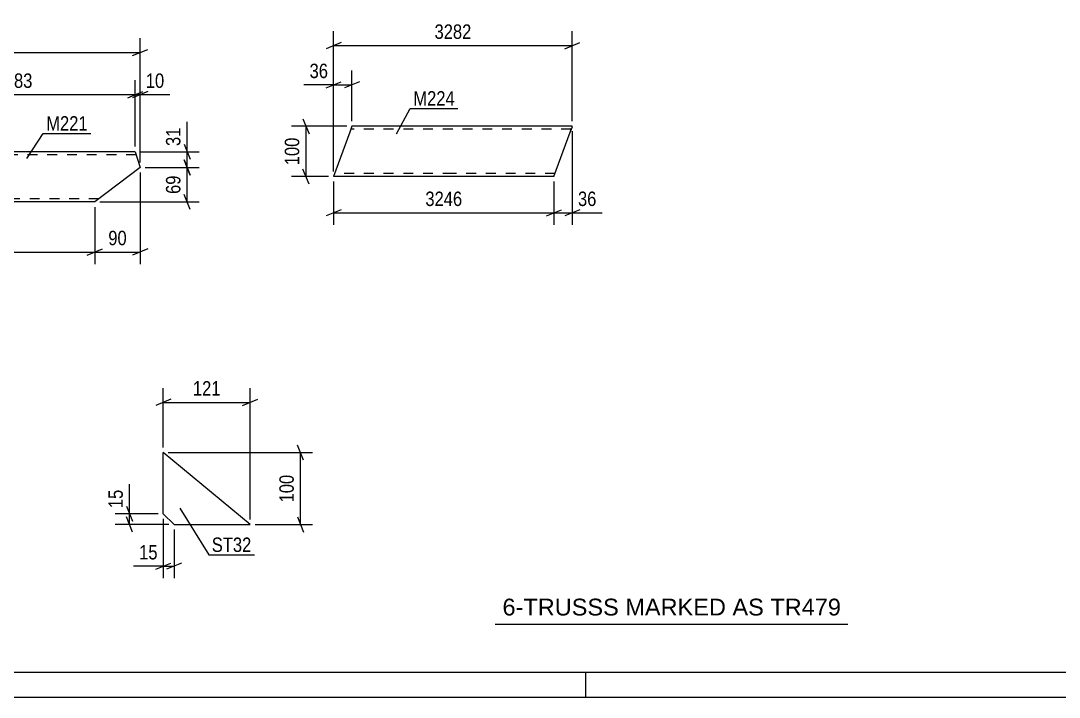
# Model space of a CAD drawing. Header units: millimetres. Extents: x 0 to 841, y 0 to 594.
# Drawn here: x 308.8 to 515, y 0 to 134.4 of the extents above; entities that cross this region are included whole.
import ezdxf

# ---------------------------------------------------------------- set-up
doc = ezdxf.new("R2010")
doc.units = ezdxf.units.MM
doc.linetypes.add('DXK_LINE_DOT2', pattern=[3.9198, 1.9599, -1.9599])
doc.styles.add('Arial', font='ARIAL.TTF', dxfattribs={"height": 0.2})
doc.styles.add('Arial Narrow', font='ARIALN.TTF', dxfattribs={"height": 0.2})

# ---------------------------------------------------------------- blocks, each defined once
blk = doc.blocks.new('Unknown-318893469-1135')
at = {"color": 5, "linetype": 'Continuous'}
for p, q in [((5, 5), (836, 5)), ((421, 0), (421, 5)), ((0, 0), (841, 0))]:
    blk.add_line(p, q, dxfattribs=at)
blk = doc.blocks.new('Part-318893469-1888 - 1872')
at = {"color": 2, "linetype": 'Continuous'}
for p, q in [((337.09, 36.47), (337.09, 48.61)), ((354.36, 34.33), (337.09, 48.61)), ((339.23, 34.33), (337.09, 36.47)), ((339.23, 34.33), (354.36, 34.33))]:
    blk.add_line(p, q, dxfattribs=at)
blk = doc.blocks.new('Part-318893469-5694 - 5688')
at = {"color": 2, "linetype": 'Continuous'}
for p, q in [((374.57, 113.48), (374.13, 112.28)), ((394.57, 113.48), (374.57, 113.48)), ((418.31, 113.48), (394.67, 113.48)), ((418.28, 113.39), (418.31, 113.48)), ((374.13, 112.28), (370.93, 103.48)), ((414.67, 103.48), (417.87, 112.28)), ((418.28, 113.39), (417.87, 112.28)), ((394.57, 103.48), (370.93, 103.48)), ((414.67, 103.48), (394.67, 103.48))]:
    blk.add_line(p, q, dxfattribs=at)
at = {"color": 7, "linetype": 'DXK_LINE_DOT2'}
for p, q in [((394.57, 112.88), (374.35, 112.88)), ((418.09, 112.88), (394.67, 112.88)), ((417.87, 112.28), (418.18, 113.13)), ((394.57, 104.08), (371.15, 104.08)), ((414.89, 104.08), (394.67, 104.08))]:
    blk.add_line(p, q, dxfattribs=at)
blk = doc.blocks.new('Part-318893469-5778 - 5772')
at = {"color": 2, "linetype": 'Continuous'}
for p, q in [((274.42, 101.58), (283.41, 108.43)), ((303.41, 108.43), (283.41, 108.43)), ((331.53, 108.43), (303.51, 108.43)), ((331.53, 108.43), (332.51, 105.29)), ((332.51, 105.29), (323.51, 98.43)), ((274.42, 101.58), (275.03, 99.63)), ((275.29, 98.78), (275.03, 99.63)), ((275.37, 98.52), (275.29, 98.78)), ((275.4, 98.43), (275.37, 98.52)), ((303.41, 98.43), (275.4, 98.43)), ((323.51, 98.43), (303.51, 98.43))]:
    blk.add_line(p, q, dxfattribs=at)
at = {"color": 7, "linetype": 'DXK_LINE_DOT2'}
for p, q in [((303.41, 107.83), (282.63, 107.83)), ((331.71, 107.83), (303.51, 107.83)), ((275.17, 99.17), (275.03, 99.63)), ((275.29, 98.78), (275.2, 99.08)), ((303.41, 99.03), (275.21, 99.03)), ((324.3, 99.03), (303.51, 99.03))]:
    blk.add_line(p, q, dxfattribs=at)
blk = doc.blocks.new('StraightDimension-318893469-1924 - 1872')
at = {"color": 7, "linetype": 'Continuous'}
for p, q in [((337.09, 35.47), (337.09, 23.64)), ((339.23, 33.33), (339.23, 23.64)), ((335.59, 25.44), (338.59, 26.64)), ((337.09, 26.04), (339.23, 26.04)), ((340.73, 26.64), (337.73, 25.44))]:
    blk.add_line(p, q, dxfattribs=at)
at = {"color": 0}
blk.add_wipeout([(336.56, 26.79), (336.56, 30.99), (331.71, 30.99), (331.71, 26.79)], dxfattribs=at)
at = {"color": 7, "linetype": 'Continuous'}
blk.add_line((337.09, 26.04), (331.18, 26.04), dxfattribs=at)
blk.add_line((337.09, 26.04), (331.18, 26.04), dxfattribs=at)
at = {"color": 3, "style": 'Arial Narrow'}
blk.add_text('15', height=2.863, dxfattribs=at).set_placement((332.31, 27.39))
blk = doc.blocks.new('StraightDimension-318893469-1914 - 1872')
at = {"color": 7, "linetype": 'Continuous'}
for p, q in [((337.09, 49.61), (337.09, 61.46)), ((354.36, 35.33), (354.36, 61.46)), ((338.59, 59.21), (335.59, 58.01)), ((337.09, 58.61), (354.36, 58.61)), ((352.86, 58.01), (355.86, 59.21))]:
    blk.add_line(p, q, dxfattribs=at)
at = {"color": 0}
blk.add_wipeout([(349.06, 59.36), (349.06, 63.56), (342.38, 63.56), (342.38, 59.36)], dxfattribs=at)
at = {"color": 3, "style": 'Arial Narrow'}
blk.add_text('121', height=2.863, dxfattribs=at).set_placement((342.98, 59.96))
blk = doc.blocks.new('StraightDimension-318893469-1890 - 1872')
at = {"color": 7, "linetype": 'Continuous'}
for p, q in [((364.96, 47.11), (363.76, 50.11)), ((338.09, 48.61), (366.76, 48.61)), ((364.36, 34.33), (364.36, 48.61)), ((363.76, 35.83), (364.96, 32.83)), ((355.36, 34.33), (366.76, 34.33))]:
    blk.add_line(p, q, dxfattribs=at)
at = {"color": 0}
blk.add_wipeout([(363.61, 44.81), (359.41, 44.81), (359.41, 38.13), (363.61, 38.13)], dxfattribs=at)
at = {"color": 3, "style": 'Arial Narrow'}
blk.add_text('100', height=2.863, rotation=90.0002, dxfattribs=at).set_placement((363.01, 38.73))
blk = doc.blocks.new('StraightDimension-318893469-1902 - 1872')
at = {"color": 7, "linetype": 'Continuous'}
for p, q in [((329.81, 37.97), (331.01, 34.97)), ((336.09, 36.47), (327.56, 36.47)), ((331.01, 32.83), (329.81, 35.83)), ((330.41, 34.33), (330.41, 36.47)), ((338.23, 34.33), (327.56, 34.33))]:
    blk.add_line(p, q, dxfattribs=at)
at = {"color": 0}
blk.add_wipeout([(329.66, 41.85), (325.46, 41.85), (325.46, 36.99), (329.66, 36.99)], dxfattribs=at)
at = {"color": 7, "linetype": 'Continuous'}
blk.add_line((330.41, 36.47), (330.41, 42.38), dxfattribs=at)
blk.add_line((330.41, 36.47), (330.41, 42.38), dxfattribs=at)
at = {"color": 3, "style": 'Arial Narrow'}
blk.add_text('15', height=2.863, rotation=90.0002, dxfattribs=at).set_placement((329.06, 37.59))
blk = doc.blocks.new('StraightDimension-318893469-5753 - 5688')
at = {"color": 7, "linetype": 'Continuous'}
for p, q in [((373.57, 113.48), (362.59, 113.48)), ((364.84, 114.98), (366.04, 111.98)), ((365.44, 103.48), (365.44, 113.48)), ((369.93, 103.48), (362.59, 103.48)), ((366.04, 101.98), (364.84, 104.98))]:
    blk.add_line(p, q, dxfattribs=at)
at = {"color": 0}
blk.add_wipeout([(364.69, 111.82), (360.49, 111.82), (360.49, 105.14), (364.69, 105.14)], dxfattribs=at)
at = {"color": 3, "style": 'Arial Narrow'}
blk.add_text('100', height=2.863, rotation=90.0002, dxfattribs=at).set_placement((364.09, 105.74))
blk = doc.blocks.new('StraightDimension-318893469-5697 - 5688')
at = {"color": 7, "linetype": 'Continuous'}
for p, q in [((370.93, 104.48), (370.93, 132.35)), ((418.31, 114.48), (418.31, 132.35)), ((372.43, 130.1), (369.43, 128.9)), ((416.81, 128.9), (419.81, 130.1)), ((370.93, 129.5), (418.31, 129.5))]:
    blk.add_line(p, q, dxfattribs=at)
at = {"color": 0}
blk.add_wipeout([(398.88, 130.25), (398.88, 134.45), (390.36, 134.45), (390.36, 130.25)], dxfattribs=at)
at = {"color": 3, "style": 'Arial Narrow'}
blk.add_text('3282', height=2.863, dxfattribs=at).set_placement((390.96, 130.85))
blk = doc.blocks.new('StraightDimension-318893469-5708 - 5688')
at = {"color": 7, "linetype": 'Continuous'}
for p, q in [((370.93, 102.48), (370.93, 93.88)), ((414.67, 102.48), (414.67, 93.88)), ((372.43, 96.88), (369.43, 95.68)), ((370.93, 96.28), (414.67, 96.28)), ((413.17, 95.68), (416.17, 96.88))]:
    blk.add_line(p, q, dxfattribs=at)
at = {"color": 0}
blk.add_wipeout([(397.06, 97.03), (397.06, 101.23), (388.54, 101.23), (388.54, 97.03)], dxfattribs=at)
at = {"color": 3, "style": 'Arial Narrow'}
blk.add_text('3246', height=2.863, dxfattribs=at).set_placement((389.14, 97.63))
blk = doc.blocks.new('StraightDimension-318893469-5720 - 5688')
at = {"color": 7, "linetype": 'Continuous'}
for p, q in [((418.31, 112.48), (418.31, 93.88)), ((414.67, 102.48), (414.67, 93.88)), ((413.17, 95.68), (416.17, 96.88)), ((414.67, 96.28), (418.31, 96.28)), ((419.81, 96.88), (416.81, 95.68))]:
    blk.add_line(p, q, dxfattribs=at)
at = {"color": 0}
blk.add_wipeout([(423.69, 97.03), (423.69, 101.23), (418.84, 101.23), (418.84, 97.03)], dxfattribs=at)
at = {"color": 7, "linetype": 'Continuous'}
blk.add_line((418.31, 96.28), (424.22, 96.28), dxfattribs=at)
blk.add_line((418.31, 96.28), (424.22, 96.28), dxfattribs=at)
at = {"color": 3, "style": 'Arial Narrow'}
blk.add_text('36', height=2.863, dxfattribs=at).set_placement((419.44, 97.63))
blk = doc.blocks.new('StraightDimension-318893469-5733 - 5688')
at = {"color": 7, "linetype": 'Continuous'}
for p, q in [((370.93, 104.48), (370.93, 124.55)), ((374.57, 114.48), (374.57, 124.55)), ((369.43, 121.1), (372.43, 122.3)), ((370.93, 121.7), (374.57, 121.7)), ((376.07, 122.3), (373.07, 121.1))]:
    blk.add_line(p, q, dxfattribs=at)
at = {"color": 0}
blk.add_wipeout([(370.41, 122.45), (370.41, 126.65), (365.55, 126.65), (365.55, 122.45)], dxfattribs=at)
at = {"color": 7, "linetype": 'Continuous'}
blk.add_line((370.93, 121.7), (365.03, 121.7), dxfattribs=at)
blk.add_line((370.93, 121.7), (365.03, 121.7), dxfattribs=at)
at = {"color": 3, "style": 'Arial Narrow'}
blk.add_text('36', height=2.863, dxfattribs=at).set_placement((366.15, 123.05))
blk = doc.blocks.new('StraightDimension-318893469-5838 - 5772')
at = {"color": 7, "linetype": 'Continuous'}
for p, q in [((341.25, 109.93), (342.45, 106.93)), ((332.53, 108.43), (344.25, 108.43)), ((341.85, 105.29), (341.85, 108.43)), ((333.51, 105.29), (344.25, 105.29)), ((342.45, 103.79), (341.25, 106.79))]:
    blk.add_line(p, q, dxfattribs=at)
at = {"color": 0}
blk.add_wipeout([(341.1, 113.81), (336.9, 113.81), (336.9, 108.96), (341.1, 108.96)], dxfattribs=at)
at = {"color": 7, "linetype": 'Continuous'}
blk.add_line((341.85, 108.43), (341.85, 114.34), dxfattribs=at)
blk.add_line((341.85, 108.43), (341.85, 114.34), dxfattribs=at)
at = {"color": 3, "style": 'Arial Narrow'}
blk.add_text('31', height=2.863, rotation=90.0002, dxfattribs=at).set_placement((340.5, 109.56))
blk = doc.blocks.new('StraightDimension-318893469-5814 - 5772')
at = {"color": 7, "linetype": 'Continuous'}
for p, q in [((333.51, 105.29), (344.25, 105.29)), ((341.25, 106.79), (342.45, 103.79)), ((341.85, 98.43), (341.85, 105.29)), ((342.45, 96.93), (341.25, 99.93)), ((324.51, 98.43), (344.25, 98.43))]:
    blk.add_line(p, q, dxfattribs=at)
at = {"color": 0}
blk.add_wipeout([(341.1, 104.29), (336.9, 104.29), (336.9, 99.43), (341.1, 99.43)], dxfattribs=at)
at = {"color": 3, "style": 'Arial Narrow'}
blk.add_text('69', height=2.863, rotation=90.0002, dxfattribs=at).set_placement((340.5, 100.03))
blk = doc.blocks.new('StraightDimension-318893469-6030 - 5772')
at = {"color": 7, "linetype": 'Continuous'}
for p, q in [((274.42, 102.58), (274.42, 131.01)), ((332.51, 106.29), (332.51, 131.01)), ((275.92, 128.76), (272.92, 127.56)), ((274.42, 128.16), (332.51, 128.16)), ((331.01, 127.56), (334.01, 128.76))]:
    blk.add_line(p, q, dxfattribs=at)
at = {"color": 0}
blk.add_wipeout([(307.72, 128.91), (307.72, 133.11), (299.21, 133.11), (299.21, 128.91)], dxfattribs=at)
at = {"color": 3, "style": 'Arial Narrow'}
blk.add_text('3183', height=2.863, dxfattribs=at).set_placement((299.81, 129.51))
blk = doc.blocks.new('StraightDimension-318893469-5929 - 5772')
at = {"color": 7, "linetype": 'Continuous'}
for p, q in [((283.41, 109.43), (283.41, 122.61)), ((331.53, 109.43), (331.53, 122.61)), ((284.91, 120.36), (281.91, 119.16)), ((283.41, 119.76), (331.53, 119.76)), ((330.03, 119.16), (333.03, 120.36))]:
    blk.add_line(p, q, dxfattribs=at)
at = {"color": 0}
blk.add_wipeout([(311.73, 120.51), (311.73, 124.71), (303.21, 124.71), (303.21, 120.51)], dxfattribs=at)
at = {"color": 3, "style": 'Arial Narrow'}
blk.add_text('3083', height=2.863, dxfattribs=at).set_placement((303.81, 121.11))
blk = doc.blocks.new('StraightDimension-318893469-5953 - 5772')
at = {"color": 7, "linetype": 'Continuous'}
for p, q in [((331.53, 109.43), (331.53, 122.61)), ((332.51, 106.29), (332.51, 122.61)), ((330.03, 119.16), (333.03, 120.36)), ((334.01, 120.36), (331.01, 119.16)), ((331.53, 119.76), (332.51, 119.76))]:
    blk.add_line(p, q, dxfattribs=at)
at = {"color": 0}
blk.add_wipeout([(337.89, 120.51), (337.89, 124.71), (333.03, 124.71), (333.03, 120.51)], dxfattribs=at)
at = {"color": 7, "linetype": 'Continuous'}
blk.add_line((332.51, 119.76), (338.41, 119.76), dxfattribs=at)
blk.add_line((332.51, 119.76), (338.41, 119.76), dxfattribs=at)
at = {"color": 3, "style": 'Arial Narrow'}
blk.add_text('10', height=2.863, dxfattribs=at).set_placement((333.63, 121.11))
blk = doc.blocks.new('StraightDimension-318893469-5988 - 5772')
at = {"color": 7, "linetype": 'Continuous'}
for p, q in [((275.4, 97.43), (275.4, 86.09)), ((323.51, 97.43), (323.51, 86.09)), ((276.9, 89.09), (273.9, 87.89)), ((322.01, 87.89), (325.01, 89.09)), ((275.4, 88.49), (323.51, 88.49))]:
    blk.add_line(p, q, dxfattribs=at)
at = {"color": 0}
blk.add_wipeout([(303.71, 89.24), (303.71, 93.44), (295.2, 93.44), (295.2, 89.24)], dxfattribs=at)
at = {"color": 3, "style": 'Arial Narrow'}
blk.add_text('3083', height=2.863, dxfattribs=at).set_placement((295.8, 89.84))
blk = doc.blocks.new('StraightDimension-318893469-6012 - 5772')
at = {"color": 7, "linetype": 'Continuous'}
for p, q in [((332.51, 104.29), (332.51, 86.09)), ((323.51, 97.43), (323.51, 86.09)), ((322.01, 87.89), (325.01, 89.09)), ((334.01, 89.09), (331.01, 87.89)), ((323.51, 88.49), (332.51, 88.49))]:
    blk.add_line(p, q, dxfattribs=at)
at = {"color": 0}
blk.add_wipeout([(330.44, 89.24), (330.44, 93.44), (325.58, 93.44), (325.58, 89.24)], dxfattribs=at)
at = {"color": 3, "style": 'Arial Narrow'}
blk.add_text('90', height=2.863, dxfattribs=at).set_placement((326.18, 89.84))
blk = doc.blocks.new('Unknown-318893469-13246')
at = {"color": 7, "linetype": 'Continuous'}
blk.add_line((403, 14.5), (473, 14.5), dxfattribs=at)
at = {"color": 7, "style": 'Arial'}
blk.add_text('6-TRUSSS MARKED AS TR479', height=3.3428, dxfattribs=at).set_placement((404.45, 16.25))
blk = doc.blocks.new('Mark-318893469-1884 - 1872')
at = {"color": 0}
blk.add_wipeout([(354.58, 28.88), (354.58, 31.88), (346.73, 31.88), (346.73, 28.88)], dxfattribs=at)
blk.add_wipeout([(354.58, 28.88), (354.58, 31.88), (346.73, 31.88), (346.73, 28.88)], dxfattribs=at)
at = {"color": 30, "linetype": 'Continuous'}
for p, q in [((340.36, 37.55), (346.13, 28.28)), ((346.13, 28.28), (355.18, 28.28))]:
    blk.add_line(p, q, dxfattribs=at)
at = {"color": 3, "style": 'Arial Narrow'}
blk.add_text('ST32', height=2.863, dxfattribs=at).set_placement((346.73, 28.88))
blk = doc.blocks.new('Mark-318893469-5690 - 5688')
at = {"color": 0}
blk.add_wipeout([(394.97, 117.59), (394.97, 120.59), (386.75, 120.59), (386.75, 117.59)], dxfattribs=at)
blk.add_wipeout([(394.97, 117.59), (394.97, 120.59), (386.75, 120.59), (386.75, 117.59)], dxfattribs=at)
at = {"color": 30, "linetype": 'Continuous'}
for p, q in [((383.41, 111.99), (386.15, 116.99)), ((386.15, 116.99), (395.57, 116.99))]:
    blk.add_line(p, q, dxfattribs=at)
at = {"color": 3, "style": 'Arial Narrow'}
blk.add_text('M224', height=2.863, dxfattribs=at).set_placement((386.75, 117.59))
blk = doc.blocks.new('Mark-318893469-5774 - 5772')
at = {"color": 0}
blk.add_wipeout([(322.08, 112.62), (322.08, 115.62), (313.86, 115.62), (313.86, 112.62)], dxfattribs=at)
blk.add_wipeout([(322.08, 112.62), (322.08, 115.62), (313.86, 115.62), (313.86, 112.62)], dxfattribs=at)
at = {"color": 30, "linetype": 'Continuous'}
for p, q in [((310.03, 107.1), (313.26, 112.02)), ((313.26, 112.02), (322.68, 112.02))]:
    blk.add_line(p, q, dxfattribs=at)
at = {"color": 3, "style": 'Arial Narrow'}
blk.add_text('M221', height=2.863, dxfattribs=at).set_placement((313.86, 112.62))

msp = doc.modelspace()

# ---------------------------------------------------------------- block references
for name in ['Unknown-318893469-1135', 'Part-318893469-5694 - 5688', 'Part-318893469-5778 - 5772', 'Part-318893469-1888 - 1872', 'Unknown-318893469-13246']:
    msp.add_blockref(name, (0, 0))

# ---------------------------------------------------------------- next in the draw order: block references
for name in ['StraightDimension-318893469-5838 - 5772', 'StraightDimension-318893469-5753 - 5688', 'StraightDimension-318893469-1924 - 1872']:
    msp.add_blockref(name, (0, 0))

# ---------------------------------------------------------------- next in the draw order: block references
for name in ['StraightDimension-318893469-5697 - 5688', 'StraightDimension-318893469-5814 - 5772', 'StraightDimension-318893469-5708 - 5688', 'StraightDimension-318893469-1914 - 1872']:
    msp.add_blockref(name, (0, 0))

# ---------------------------------------------------------------- next in the draw order: block references
for name in ['StraightDimension-318893469-6030 - 5772', 'StraightDimension-318893469-5733 - 5688', 'Mark-318893469-5690 - 5688', 'StraightDimension-318893469-5720 - 5688', 'StraightDimension-318893469-5988 - 5772', 'StraightDimension-318893469-1890 - 1872']:
    msp.add_blockref(name, (0, 0))

# ---------------------------------------------------------------- next in the draw order: block references
for name in ['StraightDimension-318893469-5929 - 5772', 'StraightDimension-318893469-6012 - 5772', 'StraightDimension-318893469-1902 - 1872', 'Mark-318893469-1884 - 1872']:
    msp.add_blockref(name, (0, 0))

# ---------------------------------------------------------------- next in the draw order: block references
for name in ['StraightDimension-318893469-5953 - 5772', 'Mark-318893469-5774 - 5772']:
    msp.add_blockref(name, (0, 0))

doc.saveas('drawing.dxf')
